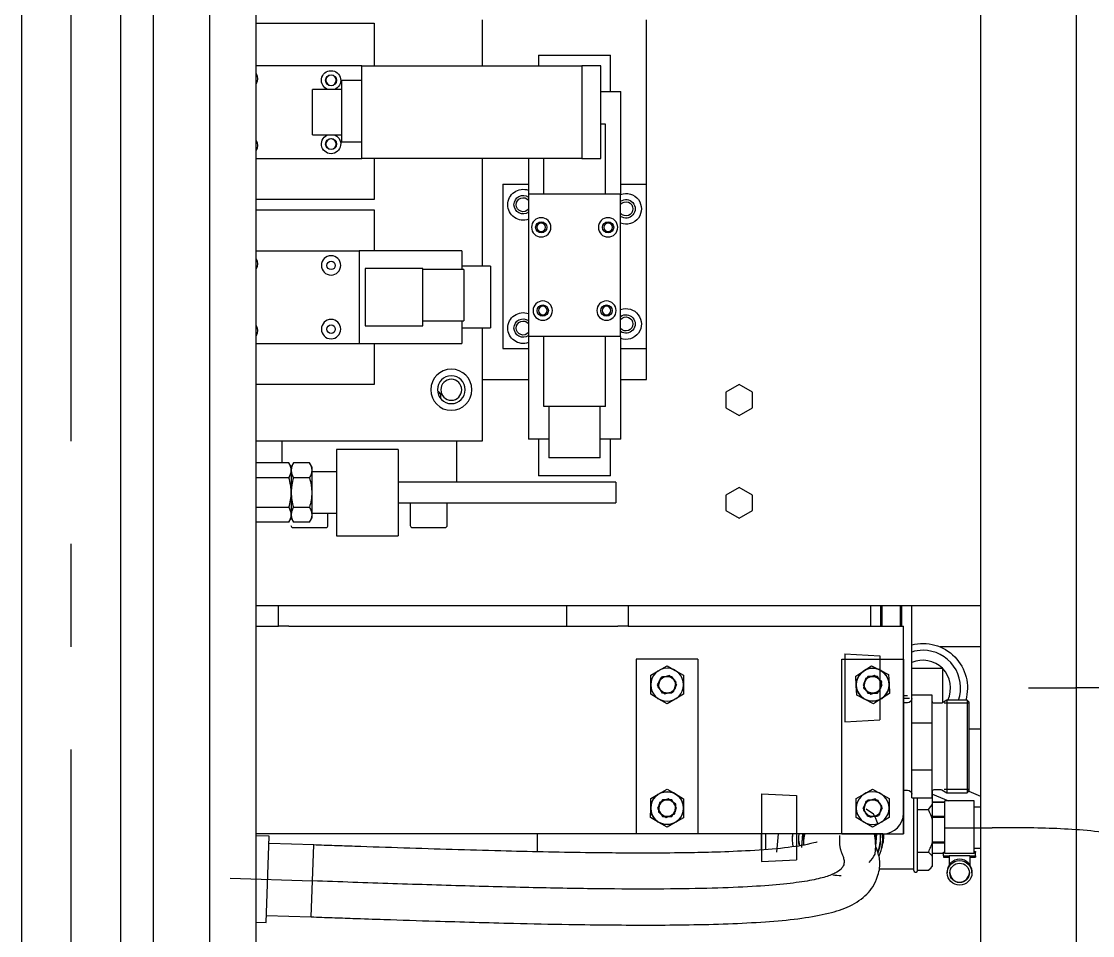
# Model space of a CAD drawing. Header units: millimetres. Extents: x 10462777 to 22643323, y 453826 to 1389191.
# Drawn here: x 11300084 to 11300605, y 579889 to 580334 of the extents above; entities that cross this region are included whole.
import ezdxf

# ---------------------------------------------------------------- set-up
doc = ezdxf.new("R2010")
doc.units = ezdxf.units.MM
doc.header["$LTSCALE"] = 200
doc.header["$MEASUREMENT"] = 0
doc.linetypes.add('CENTER', pattern=[2, 1.25, -0.25, 0.25, -0.25])
doc.layers.add('1', color=1, linetype='CENTER')
doc.layers.add('2', color=2, linetype='CONTINUOUS')

msp = doc.modelspace()

# ---------------------------------------------------------------- linework, layer by layer
at = {"layer": '1', "color": 23, "linetype": 'CENTER'}
msp.add_line((11300107.87228, 579329.36568, 0), (11300107.87228, 587294.33381, 0), dxfattribs=at)
at = {"layer": '2', "color": 60, "linetype": 'Continuous'}
for p, q in [((11300596.87923, 580650.90118, 0), (11300596.87923, 579525.6816, 0)), ((11300197.87384, 580221.92835, 0), (11300247.97427, 580221.92835, 0)), ((11300297.97498, 580221.92835, 0), (11300247.97427, 580221.92835, 0)), ((11300247.97427, 580221.92835, 0), (11300247.97427, 580176.92771, 0)), ((11300297.97498, 580221.92835, 0), (11300297.97498, 580212.92885, 0)), ((11300311.97518, 580214.42825, 0), (11300297.97498, 580214.42825, 0)), ((11300311.97518, 580214.42825, 0), (11300311.97518, 580184.42782, 0)), ((11300250.97432, 580213.42823, 0), (11300250.97432, 580185.42784, 0)), ((11300278.97471, 580213.42823, 0), (11300250.97432, 580213.42823, 0)), ((11300278.97471, 580185.42784, 0), (11300278.97471, 580213.42823, 0)), ((11300298.975, 580212.92823, 0), (11300278.97471, 580212.92823, 0)), ((11300298.975, 580212.92823, 0), (11300298.975, 580187.92787, 0)), ((11300278.97471, 580187.92787, 0), (11300298.975, 580187.92787, 0)), ((11300297.97498, 580187.92694, 0), (11300297.97498, 580176.92771, 0)), ((11300250.97432, 580185.42784, 0), (11300278.97471, 580185.42784, 0)), ((11300297.97498, 580184.42782, 0), (11300311.97518, 580184.42782, 0)), ((11300197.87384, 580176.92771, 0), (11300247.97427, 580176.92771, 0)), ((11300247.97427, 580176.92771, 0), (11300297.97498, 580176.92771, 0)), ((11300432.8769, 580156.88298, 0), (11300426.37681, 580153.13015, 0)), ((11300439.37699, 580153.13015, 0), (11300432.8769, 580156.88298, 0)), ((11300426.37681, 580153.13015, 0), (11300426.37681, 580145.62449, 0)), ((11300439.37699, 580145.62449, 0), (11300439.37699, 580153.13015, 0)), ((11300426.37681, 580145.62449, 0), (11300432.8769, 580141.87166, 0)), ((11300432.8769, 580141.87166, 0), (11300439.37699, 580145.62449, 0)), ((11300432.8769, 580106.88227, 0), (11300426.37681, 580103.12944, 0)), ((11300439.37699, 580103.12944, 0), (11300432.8769, 580106.88227, 0)), ((11300426.37681, 580103.12944, 0), (11300426.37681, 580095.62378, 0)), ((11300439.37699, 580095.62378, 0), (11300439.37699, 580103.12944, 0)), ((11300426.37681, 580095.62378, 0), (11300432.8769, 580091.87095, 0)), ((11300432.8769, 580091.87095, 0), (11300439.37699, 580095.62378, 0)), ((11300550.37822, 580029.32502, 0), (11300530.69096, 580029.32502, 0)), ((11300412.87662, 580023.37553, 0), (11300382.87619, 580023.37553, 0)), ((11300382.87619, 580023.37553, 0), (11300382.87619, 579938.37433, 0)), ((11300412.87662, 580023.37553, 0), (11300412.87662, 579938.37433, 0)), ((11300482.87761, 580023.37553, 0), (11300512.87804, 580023.37553, 0)), ((11300482.87761, 579938.37433, 0), (11300482.87761, 580023.37553, 0)), ((11300512.87804, 579938.37433, 0), (11300512.87804, 580023.37553, 0)), ((11300389.87629, 580015.49422, 0), (11300393.87635, 580017.80366, 0)), ((11300393.87635, 580017.80366, 0), (11300397.8764, 580020.11309, 0)), ((11300397.8764, 580020.11309, 0), (11300401.87646, 580017.80366, 0)), ((11300401.87646, 580017.80366, 0), (11300405.87652, 580015.49422, 0)), ((11300489.64747, 580015.07025, 0), (11300493.5215, 580017.58537, 0)), ((11300493.5215, 580017.58537, 0), (11300497.39553, 580020.10049, 0)), ((11300497.39553, 580020.10049, 0), (11300501.51071, 580018.00305, 0)), ((11300501.51071, 580018.00305, 0), (11300505.62588, 580015.9056, 0)), ((11300505.62588, 580015.9056, 0), (11300505.86703, 580011.29303, 0)), ((11300516.87819, 580018.87547, 0), (11300531.87831, 580018.87547, 0)), ((11300531.87831, 580018.87547, 0), (11300531.87831, 580002.16414, 0)), ((11300389.87629, 580010.87536, 0), (11300389.87629, 580015.49422, 0)), ((11300389.87629, 580006.25649, 0), (11300389.87629, 580010.87536, 0)), ((11300393.25754, 580010.87536, 0), (11300395.56697, 580014.87541, 0)), ((11300395.56697, 580006.8753, 0), (11300393.25754, 580010.87536, 0)), ((11300394.60825, 580014.13927, 0), (11300393.4157, 580009.67701, 0)), ((11300399.06896, 580015.33761, 0), (11300394.60825, 580014.13927, 0)), ((11300395.56697, 580014.87541, 0), (11300400.18584, 580014.87541, 0)), ((11300402.33711, 580012.0737, 0), (11300399.06896, 580015.33761, 0)), ((11300400.18584, 580014.87541, 0), (11300402.49527, 580010.87536, 0)), ((11300402.49527, 580010.87536, 0), (11300400.18584, 580006.8753, 0)), ((11300401.14456, 580007.61144, 0), (11300402.33711, 580012.0737, 0)), ((11300405.87652, 580015.49422, 0), (11300405.87652, 580010.87536, 0)), ((11300405.87652, 580010.87536, 0), (11300405.87652, 580006.25649, 0)), ((11300489.88862, 580010.45768, 0), (11300489.64747, 580015.07025, 0)), ((11300495.56839, 580014.87541, 0), (11300493.25896, 580010.87536, 0)), ((11300493.25896, 580010.87536, 0), (11300495.56839, 580006.8753, 0)), ((11300494.44372, 580013.96419, 0), (11300493.48577, 580009.44575, 0)), ((11300498.83578, 580015.39379, 0), (11300494.44372, 580013.96419, 0)), ((11300500.18726, 580014.87541, 0), (11300495.56839, 580014.87541, 0)), ((11300502.26988, 580012.30496, 0), (11300498.83578, 580015.39379, 0)), ((11300502.49669, 580010.87536, 0), (11300500.18726, 580014.87541, 0)), ((11300500.18726, 580006.8753, 0), (11300502.49669, 580010.87536, 0)), ((11300501.31192, 580007.78652, 0), (11300502.26988, 580012.30496, 0)), ((11300505.86703, 580011.29303, 0), (11300506.10817, 580006.68047, 0)), ((11300393.87635, 580003.94705, 0), (11300389.87629, 580006.25649, 0)), ((11300393.4157, 580009.67701, 0), (11300396.68385, 580006.4131, 0)), ((11300400.18584, 580006.8753, 0), (11300395.56697, 580006.8753, 0)), ((11300396.68385, 580006.4131, 0), (11300401.14456, 580007.61144, 0)), ((11300405.87652, 580006.25649, 0), (11300401.87646, 580003.94705, 0)), ((11300490.12977, 580005.84511, 0), (11300489.88862, 580010.45768, 0)), ((11300494.24494, 580003.74766, 0), (11300490.12977, 580005.84511, 0)), ((11300493.48577, 580009.44575, 0), (11300496.91987, 580006.35692, 0)), ((11300495.56839, 580006.8753, 0), (11300500.18726, 580006.8753, 0)), ((11300496.91987, 580006.35692, 0), (11300501.31192, 580007.78652, 0)), ((11300506.10817, 580006.68047, 0), (11300502.23414, 580004.16534, 0)), ((11300397.8764, 580001.63762, 0), (11300393.87635, 580003.94705, 0)), ((11300401.87646, 580003.94705, 0), (11300397.8764, 580001.63762, 0)), ((11300498.36012, 580001.65022, 0), (11300494.24494, 580003.74766, 0)), ((11300502.23414, 580004.16534, 0), (11300498.36012, 580001.65022, 0)), ((11300544.87798, 579989.42565, 0), (11300550.37822, 579989.42565, 0)), ((11300393.90152, 579957.81728, 0), (11300397.90993, 579960.11218, 0)), ((11300397.90993, 579960.11218, 0), (11300401.90158, 579957.78824, 0)), ((11300493.87777, 579957.80281, 0), (11300497.87782, 579960.11224, 0)), ((11300497.87782, 579960.11224, 0), (11300501.87788, 579957.80281, 0)), ((11300527.02824, 579953.09857, 0), (11300527.02824, 579959.14006, 0)), ((11300389.87634, 579950.90354, 0), (11300389.89311, 579955.52238, 0)), ((11300389.89311, 579955.52238, 0), (11300393.90152, 579957.81728, 0)), ((11300395.56697, 579954.87456, 0), (11300393.25754, 579950.8745, 0)), ((11300394.14773, 579953.60048, 0), (11300393.6513, 579949.00837, 0)), ((11300398.37284, 579955.46662, 0), (11300394.14773, 579953.60048, 0)), ((11300400.18584, 579954.87456, 0), (11300395.56697, 579954.87456, 0)), ((11300402.10151, 579952.74064, 0), (11300398.37284, 579955.46662, 0)), ((11300402.49527, 579950.8745, 0), (11300400.18584, 579954.87456, 0)), ((11300401.90158, 579957.78824, 0), (11300405.89323, 579955.46431, 0)), ((11300405.89323, 579955.46431, 0), (11300405.87646, 579950.84547, 0)), ((11300489.87771, 579955.49337, 0), (11300493.87777, 579957.80281, 0)), ((11300489.87771, 579950.8745, 0), (11300489.87771, 579955.49337, 0)), ((11300493.25896, 579950.8745, 0), (11300495.56839, 579954.87456, 0)), ((11300494.60967, 579954.13842, 0), (11300493.41712, 579949.67616, 0)), ((11300499.07038, 579955.33676, 0), (11300494.60967, 579954.13842, 0)), ((11300495.56839, 579954.87456, 0), (11300500.18726, 579954.87456, 0)), ((11300502.33853, 579952.07285, 0), (11300499.07038, 579955.33676, 0)), ((11300500.18726, 579954.87456, 0), (11300502.49669, 579950.8745, 0)), ((11300501.87788, 579957.80281, 0), (11300505.87794, 579955.49337, 0)), ((11300505.87794, 579955.49337, 0), (11300505.87794, 579950.8745, 0)), ((11300517.87811, 579920.52222, 0), (11300517.87811, 579955.87257, 0)), ((11300519.77814, 579920.52222, 0), (11300519.77814, 579955.87551, 0)), ((11300527.02824, 579953.85309, 0), (11300533.02832, 579953.85309, 0)), ((11300533.02832, 579953.79064, 0), (11300527.02824, 579953.79064, 0)), ((11300547.32853, 579954.50456, 0), (11300533.02832, 579954.50456, 0)), ((11300533.02832, 579928.82062, 0), (11300533.02832, 579954.50456, 0)), ((11300547.32853, 579928.82062, 0), (11300547.32853, 579954.50456, 0)), ((11300389.85958, 579946.2847, 0), (11300389.87634, 579950.90354, 0)), ((11300393.25754, 579950.8745, 0), (11300395.56697, 579946.87445, 0)), ((11300393.6513, 579949.00837, 0), (11300397.37997, 579946.28239, 0)), ((11300397.37997, 579946.28239, 0), (11300401.60507, 579948.14852, 0)), ((11300400.18584, 579946.87445, 0), (11300402.49527, 579950.8745, 0)), ((11300401.60507, 579948.14852, 0), (11300402.10151, 579952.74064, 0)), ((11300405.87646, 579950.84547, 0), (11300405.8597, 579946.22663, 0)), ((11300489.87771, 579946.25564, 0), (11300489.87771, 579950.8745, 0)), ((11300495.56839, 579946.87445, 0), (11300493.25896, 579950.8745, 0)), ((11300493.41712, 579949.67616, 0), (11300496.68527, 579946.41224, 0)), ((11300498.26526, 579947.95581, 0), (11300494.7144, 579950.4425, 0)), ((11300502.49669, 579950.8745, 0), (11300500.18726, 579946.87445, 0)), ((11300501.14598, 579947.61059, 0), (11300502.33853, 579952.07285, 0)), ((11300505.87794, 579950.8745, 0), (11300505.87794, 579946.25564, 0)), ((11300512.87804, 579948.37525, 0), (11300512.87804, 579938.37433, 0)), ((11300519.77814, 579950.15845, 0), (11300524.99821, 579950.15845, 0)), ((11300527.02824, 579945.05202, 0), (11300527.02824, 579953.09857, 0)), ((11300393.85123, 579943.96077, 0), (11300389.85958, 579946.2847, 0)), ((11300397.84288, 579941.63683, 0), (11300393.85123, 579943.96077, 0)), ((11300395.56697, 579946.87445, 0), (11300400.18584, 579946.87445, 0)), ((11300401.85129, 579943.93173, 0), (11300397.84288, 579941.63683, 0)), ((11300405.8597, 579946.22663, 0), (11300401.85129, 579943.93173, 0)), ((11300493.87777, 579943.9462, 0), (11300489.87771, 579946.25564, 0)), ((11300497.87782, 579941.63677, 0), (11300493.87777, 579943.9462, 0)), ((11300500.18726, 579946.87445, 0), (11300495.56839, 579946.87445, 0)), ((11300496.68527, 579946.41224, 0), (11300501.14598, 579947.61059, 0)), ((11300501.87788, 579943.9462, 0), (11300497.87782, 579941.63677, 0)), ((11300505.87794, 579946.25564, 0), (11300501.87788, 579943.9462, 0)), ((11300527.02824, 579946.9797, 0), (11300533.02832, 579946.9797, 0)), ((11300533.02832, 579946.3303, 0), (11300527.02824, 579946.3303, 0)), ((11300527.02824, 579934.55907, 0), (11300527.02824, 579945.05202, 0)), ((11300412.87662, 579938.37433, 0), (11300382.87619, 579938.37433, 0)), ((11300443.77706, 579930.45841, 0), (11300443.77706, 579938.37369, 0)), ((11300445.67708, 579938.37369, 0), (11300445.67708, 579930.70187, 0)), ((11300451.82956, 579938.37433, 0), (11300451.09304, 579929.39517, 0)), ((11300463.73361, 579938.37454, 0), (11300463.1812, 579932.2166, 0)), ((11300463.7766, 579938.37449, 0), (11300463.1812, 579931.73723, 0)), ((11300482.87761, 579938.37433, 0), (11300512.87804, 579938.37433, 0)), ((11300499.03882, 579928.54503, 0), (11300499.92055, 579938.37416, 0)), ((11300502.87758, 579938.37433, 0), (11300512.87804, 579938.37433, 0)), ((11300503.38975, 579938.12864, 0), (11300503.38975, 579938.16176, 0)), ((11300204.31893, 579937.20647, 0), (11300197.8737, 579937.43155, 0)), ((11300202.85313, 579895.23146, 0), (11300204.31893, 579937.20647, 0)), ((11300458.77727, 579936.16674, 0), (11300458.77727, 579935.88348, 0)), ((11300502.77789, 579935.99243, 0), (11300502.77789, 579937.03831, 0)), ((11300527.02824, 579927.28632, 0), (11300527.02824, 579934.55907, 0)), ((11300527.02824, 579934.50098, 0), (11300533.02832, 579934.50098, 0)), ((11300533.02832, 579933.91403, 0), (11300527.02824, 579933.91403, 0)), ((11300519.77814, 579929.45264, 0), (11300524.99821, 579929.45264, 0)), ((11300527.02824, 579928.89565, 0), (11300532.39822, 579928.89565, 0)), ((11300527.02824, 579922.83487, 0), (11300527.02824, 579927.28632, 0)), ((11300532.39831, 579927.61592, 0), (11300532.39831, 579929.42297, 0)), ((11300532.39831, 579929.42297, 0), (11300533.02832, 579929.42297, 0)), ((11300532.39831, 579927.61592, 0), (11300535.17835, 579927.61592, 0)), ((11300532.39831, 579927.61592, 0), (11300532.39831, 579926.98416, 0)), ((11300547.32853, 579928.82062, 0), (11300533.02832, 579928.82062, 0)), ((11300535.17835, 579927.61592, 0), (11300535.17835, 579923.33113, 0)), ((11300545.1785, 579927.61592, 0), (11300535.17835, 579927.61592, 0)), ((11300545.1785, 579927.61592, 0), (11300545.1785, 579923.33113, 0)), ((11300545.1785, 579927.61592, 0), (11300547.95854, 579927.61592, 0)), ((11300547.32853, 579929.78195, 0), (11300547.95854, 579929.78195, 0)), ((11300547.32853, 579929.42297, 0), (11300547.95854, 579929.42297, 0)), ((11300547.95854, 579929.78195, 0), (11300547.95854, 579929.42294, 0)), ((11300547.95854, 579927.61592, 0), (11300547.95854, 579929.42297, 0)), ((11300547.95854, 579927.61592, 0), (11300547.95854, 579926.98416, 0)), ((11300524.99821, 579920.58946, 0), (11300527.02824, 579922.61949, 0)), ((11300532.39831, 579926.98416, 0), (11300535.17835, 579926.98416, 0)), ((11300545.1785, 579926.98416, 0), (11300547.95854, 579926.98416, 0)), ((11300501.13538, 579921.42469, 0), (11300516.97565, 579921.42469, 0)), ((11300518.63812, 579919.76221, 0), (11300519.01812, 579919.76221, 0)), ((11300519.77814, 579920.66856, 0), (11300524.99821, 579920.66856, 0)), ((11300534.17834, 579920.027, 0), (11300534.17834, 579919.37333, 0)), ((11300546.17851, 579919.37333, 0), (11300546.17851, 579920.027, 0)), ((11300197.87347, 579895.40536, 0), (11300202.85313, 579895.23146, 0))]:
    msp.add_line(p, q, dxfattribs=at)
at = {"layer": '2', "color": 252, "linetype": 'Continuous'}
for p, q in [((11300083.72194, 580482.47725, 0), (11300083.72194, 579553.80713, 0)), ((11300132.02263, 579553.80713, 0), (11300132.02263, 580482.47725, 0)), ((11300197.87356, 579552.13557, 0), (11300197.87356, 580469.89861, 0)), ((11300550.37857, 580449.74051, 0), (11300550.37857, 579759.73852, 0)), ((11300307.87513, 580334.37995, 0), (11300307.87513, 580311.92893, 0)), ((11300387.87626, 580254.37647, 0), (11300387.87626, 580334.37995, 0)), ((11300335.37552, 580317.17971, 0), (11300335.37552, 580311.92937, 0)), ((11300335.37552, 580317.17971, 0), (11300370.37601, 580317.17971, 0)), ((11300370.37601, 580299.47946, 0), (11300370.37601, 580317.17971, 0)), ((11300365.37444, 580299.47946, 0), (11300375.37608, 580299.47946, 0)), ((11300375.37608, 580249.47875, 0), (11300375.37608, 580299.47946, 0)), ((11300367.87598, 580283.47923, 0), (11300365.57579, 580283.47923, 0)), ((11300367.87598, 580249.47875, 0), (11300367.87598, 580283.47923, 0)), ((11300307.87513, 580266.92759, 0), (11300307.87513, 580214.43083, 0)), ((11300330.37544, 580266.92977, 0), (11300330.37544, 580249.47875, 0)), ((11300337.87555, 580249.47875, 0), (11300337.87555, 580266.92896, 0)), ((11300317.87527, 580254.37881, 0), (11300317.87527, 580174.37768, 0)), ((11300317.87527, 580254.37881, 0), (11300330.37591, 580254.37881, 0)), ((11300375.37562, 580254.37881, 0), (11300387.87626, 580254.37881, 0)), ((11300387.87626, 580174.37768, 0), (11300387.87626, 580254.37881, 0)), ((11300330.37544, 580249.47875, 0), (11300330.47545, 580249.47875, 0)), ((11300337.87555, 580249.47875, 0), (11300330.47545, 580249.47875, 0)), ((11300330.47545, 580249.47875, 0), (11300330.47545, 580180.27776, 0)), ((11300367.87598, 580249.47875, 0), (11300337.87555, 580249.47875, 0)), ((11300375.27608, 580249.47875, 0), (11300367.87598, 580249.47875, 0)), ((11300375.27608, 580180.27776, 0), (11300375.27608, 580249.47875, 0)), ((11300375.27608, 580249.47875, 0), (11300375.37608, 580249.47875, 0)), ((11300197.87372, 580241.87864, 0), (11300255.37438, 580241.87864, 0)), ((11300255.37438, 580241.87864, 0), (11300255.37438, 580221.92726, 0)), ((11300307.87513, 580184.42993, 0), (11300307.87513, 580129.37704, 0)), ((11300330.37544, 580180.27776, 0), (11300330.37544, 580130.27705, 0)), ((11300330.47545, 580180.27776, 0), (11300330.37544, 580180.27776, 0)), ((11300337.87555, 580180.27776, 0), (11300330.47545, 580180.27776, 0)), ((11300337.87555, 580146.27728, 0), (11300337.87555, 580180.27776, 0)), ((11300367.87598, 580180.27776, 0), (11300337.87555, 580180.27776, 0)), ((11300367.87598, 580146.27728, 0), (11300367.87598, 580180.27776, 0)), ((11300375.27608, 580180.27776, 0), (11300367.87598, 580180.27776, 0)), ((11300375.37608, 580180.27776, 0), (11300375.27608, 580180.27776, 0)), ((11300375.37608, 580130.27705, 0), (11300375.37608, 580180.27776, 0)), ((11300255.37438, 580176.92842, 0), (11300255.37438, 580156.87743, 0)), ((11300317.87527, 580174.37768, 0), (11300330.37591, 580174.37768, 0)), ((11300375.37562, 580174.37768, 0), (11300387.87626, 580174.37768, 0)), ((11300387.87626, 580159.37747, 0), (11300387.87626, 580174.37846, 0)), ((11300255.37438, 580156.87743, 0), (11300197.87372, 580156.87743, 0)), ((11300307.87513, 580159.37747, 0), (11300330.37544, 580159.37747, 0)), ((11300375.37483, 580159.37747, 0), (11300387.87626, 580159.37747, 0)), ((11300286.77483, 580153.37738, 0), (11300286.19918, 580153.37738, 0)), ((11300287.77484, 580152.37737, 0), (11300286.42822, 580152.37737, 0)), ((11300287.77484, 580152.37737, 0), (11300286.77483, 580153.37738, 0)), ((11300287.77484, 580149.9555, 0), (11300287.77484, 580152.37737, 0)), ((11300367.87598, 580146.27728, 0), (11300337.87555, 580146.27728, 0)), ((11300340.37559, 580146.27728, 0), (11300340.37559, 580121.27692, 0)), ((11300365.37594, 580121.27692, 0), (11300365.37594, 580146.27728, 0)), ((11300307.87513, 580129.37704, 0), (11300197.87083, 580129.37704, 0)), ((11300210.37374, 580129.37704, 0), (11300210.37374, 580118.81033, 0)), ((11300266.97454, 580125.37698, 0), (11300236.97412, 580125.37698, 0)), ((11300236.97412, 580125.37698, 0), (11300236.97412, 580083.37639, 0)), ((11300266.97454, 580125.37698, 0), (11300266.97454, 580083.37639, 0)), ((11300295.37495, 580129.37704, 0), (11300295.37495, 580109.37707, 0)), ((11300340.37526, 580130.27705, 0), (11300330.37544, 580130.27705, 0)), ((11300335.37552, 580130.27705, 0), (11300335.37552, 580112.5768, 0)), ((11300375.37608, 580130.27705, 0), (11300365.37627, 580130.27705, 0)), ((11300370.37601, 580112.5768, 0), (11300370.37601, 580130.27705, 0)), ((11300365.37594, 580121.27692, 0), (11300340.37559, 580121.27692, 0)), ((11300213.85733, 580118.81065, 0), (11300197.87386, 580118.81065, 0)), ((11300214.97381, 580116.87686, 0), (11300213.85733, 580118.81065, 0)), ((11300216.09028, 580118.81065, 0), (11300214.97381, 580116.87686, 0)), ((11300214.97381, 580116.87686, 0), (11300214.97381, 580115.20216, 0)), ((11300214.97381, 580115.20216, 0), (11300214.97381, 580104.37668, 0)), ((11300223.85748, 580118.81065, 0), (11300216.09028, 580118.81065, 0)), ((11300224.97395, 580116.87686, 0), (11300223.85748, 580118.81065, 0)), ((11300224.97395, 580116.87686, 0), (11300224.97395, 580115.20216, 0)), ((11300224.97395, 580115.20216, 0), (11300224.97395, 580104.37668, 0)), ((11300213.85733, 580111.59367, 0), (11300197.87386, 580111.59367, 0)), ((11300223.85748, 580111.59367, 0), (11300216.09028, 580111.59367, 0)), ((11300236.97412, 580114.37683, 0), (11300224.97395, 580114.37683, 0)), ((11300370.37601, 580112.5768, 0), (11300335.37552, 580112.5768, 0)), ((11300214.97381, 580104.37668, 0), (11300214.97381, 580093.55121, 0)), ((11300224.97395, 580104.37668, 0), (11300224.97395, 580093.55121, 0)), ((11300372.97605, 580109.37676, 0), (11300266.97454, 580109.37676, 0)), ((11300372.97605, 580109.37676, 0), (11300372.97605, 580099.37661, 0)), ((11300266.97454, 580099.37661, 0), (11300372.97605, 580099.37661, 0)), ((11300272.87463, 580099.37661, 0), (11300272.87463, 580088.37646, 0)), ((11300290.87488, 580088.37646, 0), (11300290.87488, 580099.37661, 0)), ((11300213.85733, 580097.1597, 0), (11300197.87386, 580097.1597, 0)), ((11300223.85748, 580097.1597, 0), (11300216.09028, 580097.1597, 0)), ((11300224.97395, 580094.37654, 0), (11300236.97412, 580094.37654, 0)), ((11300232.87406, 580088.37646, 0), (11300232.87406, 580094.37653, 0)), ((11300213.85733, 580089.94272, 0), (11300197.87386, 580089.94272, 0)), ((11300213.85733, 580089.94272, 0), (11300214.97381, 580091.87651, 0)), ((11300214.97381, 580093.55121, 0), (11300214.97381, 580091.87651, 0)), ((11300214.97381, 580091.87651, 0), (11300216.09028, 580089.94272, 0)), ((11300223.85748, 580089.94272, 0), (11300216.09028, 580089.94272, 0)), ((11300223.85748, 580089.94272, 0), (11300224.97395, 580091.87651, 0)), ((11300224.97395, 580093.55121, 0), (11300224.97395, 580091.87651, 0)), ((11300215.87382, 580087.37644, 0), (11300231.87405, 580087.37644, 0)), ((11300273.87464, 580087.37644, 0), (11300289.87487, 580087.37644, 0)), ((11300236.97412, 580083.37639, 0), (11300266.97454, 580083.37639, 0)), ((11300197.86709, 580049.3759, 0), (11300550.37426, 580049.3759, 0)), ((11300208.87372, 580039.37576, 0), (11300208.87372, 580049.3759, 0)), ((11300348.87571, 580049.3759, 0), (11300348.87571, 580039.37576, 0)), ((11300378.87613, 580049.3759, 0), (11300378.87613, 580039.37576, 0)), ((11300496.87781, 580049.37555, 0), (11300496.87781, 580039.37603, 0)), ((11300496.87781, 580049.37555, 0), (11300496.87781, 580039.37603, 0)), ((11300501.87788, 580039.3764, 0), (11300501.87788, 580049.37484, 0)), ((11300501.87788, 580039.3764, 0), (11300501.87788, 580049.37484, 0)), ((11300502.37789, 580049.37537, 0), (11300502.37789, 580039.37583, 0)), ((11300502.37789, 580049.37537, 0), (11300502.37789, 580039.37583, 0)), ((11300511.37802, 580039.37583, 0), (11300511.37802, 580049.37537, 0)), ((11300511.37802, 580039.37583, 0), (11300511.37802, 580049.37537, 0)), ((11300511.87802, 580049.37484, 0), (11300511.87802, 580039.3764, 0)), ((11300511.87802, 580049.37484, 0), (11300511.87802, 580039.3764, 0)), ((11300516.87809, 580005.87615, 0), (11300516.87809, 580049.37555, 0)), ((11300516.87809, 580005.87615, 0), (11300516.87809, 580049.37555, 0)), ((11300197.87356, 580039.37576, 0), (11300208.87372, 580039.37576, 0)), ((11300213.87379, 580039.37576, 0), (11300208.87372, 580039.37576, 0)), ((11300213.87379, 580039.37576, 0), (11300373.87606, 580039.37576, 0)), ((11300378.87613, 580039.37576, 0), (11300373.87606, 580039.37576, 0)), ((11300378.86832, 580039.37576, 0), (11300512.87804, 580039.37576, 0)), ((11300512.87804, 580023.37553, 0), (11300512.87804, 580039.37576, 0)), ((11300484.37763, 580025.87557, 0), (11300501.37787, 580024.98462, 0)), ((11300484.37763, 580025.87557, 0), (11300484.37763, 579992.8751, 0)), ((11300501.37787, 580024.98462, 0), (11300501.37787, 579993.76605, 0)), ((11300512.87804, 580023.37553, 0), (11300512.87804, 579948.37447, 0)), ((11300514.87807, 580005.43925, 0), (11300512.87804, 580005.43925, 0)), ((11300514.87807, 580005.43925, 0), (11300512.87804, 580005.43925, 0)), ((11300512.87804, 580004.37526, 0), (11300514.87807, 580004.37526, 0)), ((11300512.87804, 580004.37526, 0), (11300514.87807, 580004.37526, 0)), ((11300514.87807, 580004.37526, 0), (11300515.87808, 580004.37526, 0)), ((11300514.87807, 580004.37526, 0), (11300515.87808, 580004.37526, 0)), ((11300484.37763, 579992.8751, 0), (11300501.37787, 579993.76605, 0)), ((11300544.63031, 579959.12232, 0), (11300550.38244, 579956.74756, 0)), ((11300443.77706, 579957.8746, 0), (11300460.7773, 579956.98366, 0)), ((11300443.77706, 579957.8746, 0), (11300443.77706, 579924.87413, 0)), ((11300460.7773, 579956.98366, 0), (11300460.7773, 579925.76508, 0)), ((11300527.03482, 579957.73152, 0), (11300534.85164, 579954.50435, 0)), ((11300502.8779, 579938.37433, 0), (11300197.87856, 579938.37433, 0)), ((11300334.87551, 579929.6858, 0), (11300334.87551, 579938.37486, 0)), ((11300443.77706, 579924.87413, 0), (11300460.7773, 579925.76508, 0))]:
    msp.add_line(p, q, dxfattribs=at)
at = {"layer": '2', "color": 7, "linetype": 'Continuous'}
for p, q in [((11300147.85285, 580461.89849, 0), (11300147.85285, 579551.14235, 0)), ((11300175.39324, 579551.14235, 0), (11300175.39324, 580461.89849, 0))]:
    msp.add_line(p, q, dxfattribs=at)
at = {"layer": '2', "color": 2, "linetype": 'Continuous'}
for p, q in [((11300197.87372, 580332.67993, 0), (11300255.37438, 580332.67993, 0)), ((11300255.37438, 580332.67993, 0), (11300255.37438, 580311.92944, 0)), ((11300249.37576, 580311.92963, 0), (11300197.87496, 580311.92963, 0)), ((11300249.37429, 580266.92899, 0), (11300249.37429, 580311.92963, 0)), ((11300249.37429, 580311.92963, 0), (11300356.37581, 580311.92963, 0)), ((11300365.57594, 580311.92963, 0), (11300356.37369, 580311.92963, 0)), ((11300356.37581, 580311.92963, 0), (11300356.37581, 580266.92899, 0)), ((11300365.57594, 580266.92899, 0), (11300365.57594, 580311.92963, 0)), ((11300239.37415, 580304.92953, 0), (11300239.37415, 580274.92911, 0)), ((11300239.37415, 580304.92953, 0), (11300249.37429, 580304.92953, 0)), ((11300239.37415, 580300.42947, 0), (11300225.37395, 580300.42947, 0)), ((11300225.37395, 580278.42916, 0), (11300225.37395, 580300.42947, 0)), ((11300225.37395, 580278.42916, 0), (11300239.37415, 580278.42916, 0)), ((11300239.37415, 580274.92911, 0), (11300249.37429, 580274.92911, 0)), ((11300197.87496, 580266.92899, 0), (11300249.37576, 580266.92899, 0)), ((11300356.37581, 580266.92899, 0), (11300249.37429, 580266.92899, 0)), ((11300255.37438, 580266.92938, 0), (11300255.37438, 580246.87871, 0)), ((11300356.37369, 580266.92899, 0), (11300365.57594, 580266.92899, 0)), ((11300255.37438, 580246.87871, 0), (11300197.87372, 580246.87871, 0))]:
    msp.add_line(p, q, dxfattribs=at)
at = {"layer": '2', "color": 163, "linetype": 'Continuous'}
for p, q in [((11300526.87824, 580005.87528, 0), (11300516.87809, 580005.87528, 0)), ((11300516.87809, 579992.33153, 0), (11300516.87809, 580005.87528, 0)), ((11300526.87824, 579992.33153, 0), (11300526.87824, 580005.87528, 0)), ((11300573.6289, 580009.37533, 0), (11300596.62923, 580009.37533, 0)), ((11300514.87807, 580002.12523, 0), (11300512.87629, 580002.12523, 0)), ((11300531.11035, 580001.87523, 0), (11300527.87825, 580001.87523, 0)), ((11300533.97641, 580003.37525, 0), (11300531.61035, 580002.0092, 0)), ((11300544.87842, 580001.87523, 0), (11300532.61037, 580001.87523, 0)), ((11300543.87848, 580003.37525, 0), (11300533.97641, 580003.37525, 0)), ((11300533.97641, 580003.37525, 0), (11300533.97641, 579980.87493, 0)), ((11300544.87849, 580002.37524, 0), (11300543.87848, 580003.37525, 0)), ((11300543.87848, 580003.37525, 0), (11300543.87848, 579980.87493, 0)), ((11300544.87849, 579980.87493, 0), (11300544.87849, 580002.37524, 0)), ((11300516.87809, 579969.41833, 0), (11300516.87809, 579992.33153, 0)), ((11300516.87809, 579992.33153, 0), (11300526.87824, 579992.33153, 0)), ((11300526.87824, 579969.41833, 0), (11300526.87824, 579992.33153, 0)), ((11300533.97641, 579980.87493, 0), (11300533.97641, 579958.37461, 0)), ((11300543.87848, 579980.87493, 0), (11300543.87848, 579958.37461, 0)), ((11300544.87849, 579959.37462, 0), (11300544.87849, 579980.87493, 0)), ((11300526.87824, 579969.41833, 0), (11300516.87809, 579969.41833, 0)), ((11300516.87809, 579955.87457, 0), (11300516.87809, 579969.41833, 0)), ((11300526.87824, 579955.87457, 0), (11300526.87824, 579969.41833, 0)), ((11300512.87629, 579959.62463, 0), (11300514.87807, 579959.62463, 0)), ((11300527.87825, 579959.87463, 0), (11300531.11035, 579959.87463, 0)), ((11300531.61035, 579959.74066, 0), (11300533.97641, 579958.37461, 0)), ((11300544.87842, 579959.87463, 0), (11300532.61037, 579959.87463, 0)), ((11300543.87848, 579958.37461, 0), (11300544.87849, 579959.37462, 0)), ((11300516.87809, 579955.87457, 0), (11300526.87824, 579955.87457, 0)), ((11300533.97641, 579958.37461, 0), (11300543.87848, 579958.37461, 0)), ((11300533.02832, 579941.37437, 0), (11300556.02865, 579941.37437, 0)), ((11300225.93468, 579932.94945, 0), (11300204.19716, 579933.70854, 0)), ((11300224.71318, 579897.97028, 0), (11300225.93468, 579932.94941, 0)), ((11300481.7776, 579937.58304, 0), (11300481.7776, 579934.09676, 0)), ((11300499.27783, 579934.07457, 0), (11300499.27784, 579934.09682, 0)), ((11300185.34689, 579916.85589, 0), (11300225.32309, 579915.45989, 0)), ((11300202.97566, 579898.72937, 0), (11300224.71318, 579897.97028, 0))]:
    msp.add_line(p, q, dxfattribs=at)
at = {"layer": '2', "color": 51, "linetype": 'Continuous'}
for p, q in [((11300573.6289, 580009.37533, 0), (11300596.62923, 580009.37533, 0)), ((11300533.02832, 579941.37437, 0), (11300556.02865, 579941.37437, 0)), ((11300481.7776, 579937.58304, 0), (11300481.7776, 579934.09676, 0)), ((11300185.34689, 579916.85589, 0), (11300225.32309, 579915.45989, 0))]:
    msp.add_line(p, q, dxfattribs=at)
at = {"layer": '2', "color": 2, "linetype": 'Continuous'}
for centre in [(11300234.37408, 580304.87953, 0), (11300234.37408, 580273.87909, 0)]:
    msp.add_circle(centre, 2.65004, dxfattribs=at)
at = {"layer": '2', "color": 2, "linetype": 'Continuous', "extrusion": (0, 0, -1)}
for centre in [(-11300234.37408, 580304.87953, 0), (-11300234.37408, 580273.87909, 0)]:
    msp.add_circle(centre, 2.50004, dxfattribs=at)
at = {"layer": '2', "color": 252, "linetype": 'Continuous', "extrusion": (0, 0, -1)}
for centre, radius in [((-11300336.62553, 580233.37852, 0), 4.70007), ((-11300336.57553, 580233.37852, 0), 2.10003), ((-11300369.126, 580233.37852, 0), 4.70007), ((-11300369.176, 580233.37852, 0), 2.10003), ((-11300337.37554, 580192.87794, 0), 4.70007), ((-11300337.37554, 580192.87794, 0), 2.10003), ((-11300368.37598, 580192.87794, 0), 4.70007), ((-11300368.37598, 580192.87794, 0), 2.10003), ((-11300292.87491, 580154.37739, 0), 10.00014), ((-11300292.87491, 580154.37739, 0), 6.7501), ((-11300292.87491, 580154.37739, 0), 5.10007)]:
    msp.add_circle(centre, radius, dxfattribs=at)
at = {"layer": '2', "color": 252, "linetype": 'Continuous'}
for centre in [(11300336.62553, 580233.37852, 0), (11300369.126, 580233.37852, 0), (11300337.37554, 580192.87794, 0), (11300368.37598, 580192.87794, 0)]:
    msp.add_circle(centre, 2.75004, dxfattribs=at)
at = {"layer": '2', "color": 60, "linetype": 'Continuous', "extrusion": (0, 0, -1)}
for centre, radius in [((-11300234.37408, 580214.87825, 0), 4.70007), ((-11300234.37408, 580183.87781, 0), 4.70007), ((-11300397.8764, 580010.87536, 0), 8.00011), ((-11300397.8764, 580010.87536, 0), 8.00011), ((-11300397.8764, 580010.87536, 0), 8.00011), ((-11300497.87782, 580010.87536, 0), 8.00011), ((-11300497.87782, 580010.87536, 0), 8.00011), ((-11300397.8764, 579950.8745, 0), 8.00011), ((-11300397.8764, 579950.8745, 0), 8.00011), ((-11300497.87782, 579950.8745, 0), 8.00011), ((-11300497.87782, 579950.8745, 0), 8.00011), ((-11300497.87782, 579950.8745, 0), 8.00011)]:
    msp.add_circle(centre, radius, dxfattribs=at)
at = {"layer": '2', "color": 60, "linetype": 'Continuous'}
for centre, radius in [((11300234.37408, 580214.87825, 0), 2.06702), ((11300234.37408, 580183.87781, 0), 2.06702), ((11300497.87782, 580010.87536, 0), 8.00011), ((11300397.8764, 580010.87536, 0), 4.18816), ((11300397.8764, 580010.87536, 0), 4.07991), ((11300497.87782, 580010.87536, 0), 4.18816), ((11300497.87782, 580010.87536, 0), 4.07991), ((11300397.8764, 579950.8745, 0), 8.00011), ((11300397.8764, 579950.8745, 0), 4.18816), ((11300397.8764, 579950.8745, 0), 4.07991), ((11300497.87782, 579950.8745, 0), 4.18816), ((11300497.87782, 579950.8745, 0), 4.07991)]:
    msp.add_circle(centre, radius, dxfattribs=at)
at = {"layer": '2', "color": 2, "linetype": 'Continuous', "extrusion": (0, 0, -1)}
for centre, start, end in [((-11300193.87351, 580305.67954, 0), 148.3257073, 211.6687516), ((-11300234.37408, 580304.87953, 0), 288.7762042, 251.2236854), ((-11300234.37408, 580273.87909, 0), 270, 75.4874609), ((-11300234.37408, 580273.87909, 0), 104.5125391, 270), ((-11300193.87351, 580273.17908, 0), 148.3257073, 211.6687516)]:
    msp.add_arc(centre, 4.70007, start, end, dxfattribs=at)
at = {"layer": '2', "color": 252, "linetype": 'Continuous', "extrusion": (0, 0, -1)}
for centre, radius, start, end in [((-11300327.87541, 580244.37867, 0), 7.50011, 0, 109.4681704), ((-11300377.87612, 580242.37864, 0), 7.50011, 69.7218193, 290.2836414), ((-11300327.87541, 580244.37867, 0), 4.50006, 0, 125.291164), ((-11300327.87541, 580244.37867, 0), 3.40005, 0, 139.8768605), ((-11300377.87612, 580242.37864, 0), 4.50006, 54.7087972, 305.2968545), ((-11300377.87612, 580242.37864, 0), 3.40005, 40.123224, 319.8825063), ((-11300327.87541, 580244.37867, 0), 7.50011, 249.7162814, 0), ((-11300327.87541, 580244.37867, 0), 4.50006, 234.7031065, 0), ((-11300327.87541, 580244.37867, 0), 3.40005, 220.1175783, 0), ((-11300377.87612, 580186.37785, 0), 7.50011, 69.7218193, 289.4737083), ((-11300327.87541, 580184.37782, 0), 7.50011, 0, 110.2781035), ((-11300327.87541, 580184.37782, 0), 4.50006, 0, 125.291164), ((-11300327.87541, 580184.37782, 0), 3.40005, 0, 139.8768605), ((-11300377.87612, 580186.37785, 0), 4.50006, 54.7087972, 305.2968545), ((-11300377.87612, 580186.37785, 0), 3.40005, 40.123224, 319.8825063), ((-11300327.87541, 580184.37782, 0), 7.50011, 250.5262146, 0), ((-11300327.87541, 580184.37782, 0), 4.50006, 234.7031065, 0), ((-11300327.87541, 580184.37782, 0), 3.40005, 220.1175783, 0)]:
    msp.add_arc(centre, radius, start, end, dxfattribs=at)
at = {"layer": '2', "color": 60, "linetype": 'Continuous', "extrusion": (0, 0, -1)}
for centre, radius, start, end in [((-11300193.87351, 580215.62826, 0), 4.70007, 148.3256797, 211.6687241), ((-11300193.87351, 580183.1278, 0), 4.70007, 148.3256797, 211.6687241), ((-11300522.37817, 580009.37533, 0), 21.61216, 75.2568887, 196.1156347), ((-11300516.97565, 579920.52222, 0), 0.90246, 90, 180)]:
    msp.add_arc(centre, radius, start, end, dxfattribs=at)
at = {"layer": '2', "color": 252, "linetype": 'Continuous'}
for centre, radius, start, end in [((11300215.87382, 580088.37646, 0), 1.00001, 180, 270), ((11300231.87405, 580088.37646, 0), 1.00001, 270, 0), ((11300273.87464, 580088.37646, 0), 1.00001, 180, 270), ((11300289.87487, 580088.37646, 0), 1.00001, 270, 0), ((11300502.8779, 579948.37447, 0), 10.00014, 270, 0)]:
    msp.add_arc(centre, radius, start, end, dxfattribs=at)
at = {"layer": '2', "color": 60, "linetype": 'Continuous'}
for centre, radius, start, end in [((11300522.37817, 580009.37533, 0), 18.28776, 90, 107.5050159), ((11300522.37817, 580009.37533, 0), 18.28776, 340.8468641, 90), ((11300522.37817, 580009.37533, 0), 13.43522, 44.9999999, 114.1650263), ((11300522.37817, 580009.37533, 0), 13.43522, 333.475318, 44.9999999), ((11300518.63812, 579920.52222, 0), 0.76001, 180, 270), ((11300519.01812, 579920.52222, 0), 0.76001, 270, 0)]:
    msp.add_arc(centre, radius, start, end, dxfattribs=at)
at = {"layer": '2', "color": 163, "linetype": 'Continuous', "extrusion": (0, 0, -1)}
for centre, radius, start, end in [((-11300514.87807, 580004.12526, 0), 2.00003, 180, 270), ((-11300527.87825, 580002.87524, 0), 1.00001, 270, 0), ((-11300531.11035, 580002.87524, 0), 1.00001, 240, 270), ((-11300514.87807, 579957.6246, 0), 2.00003, 90, 180), ((-11300527.87825, 579958.87462, 0), 1.00001, 0, 90), ((-11300531.11035, 579958.87462, 0), 1.00001, 90, 120)]:
    msp.add_arc(centre, radius, start, end, dxfattribs=at)
at = {"layer": '2', "color": 60, "linetype": 'Continuous'}
for centre, major_axis, start_param, end_param in [((11300481.7776, 579937.58304, 0), (-19.50028, 0), 3.447255957, 3.704871269), ((11300481.7776, 579935.88348, 0), (-23.00033, 0), 6.174257685, 6.445507174), ((11300481.7776, 579936.16674, 0), (-23.00033, 0), 6.186678146, 6.283182495), ((11300481.7776, 579935.88348, 0), (-20.00028, 0), 6.157837416, 6.448303292), ((11300481.7776, 579935.99243, 0), (20.00028, 0), 5.936843033, 6.403011978), ((11300481.7776, 579935.99243, 0), (-21.0003, 0), 2.735978196, 3.255640312), ((11300481.7776, 579938.12864, 0), (-21.61216, 0), 2.804362379, 3.141592843), ((11300481.7776, 579937.03831, 0), (21.0003, 0), 6.283147144, 6.347042095), ((11300481.7776, 579937.14726, 0), (-20.00028, 0), 0.031696425, 0.228251462), ((11300481.7776, 579937.03831, 0), (-20.00028, 0), 2.771475553, 3.115303262), ((11300481.7776, 579937.58304, 0), (-19.50028, 0), 2.400058406, 2.657673718), ((11300540.17842, 579920.027, 0), (6.00009, 0), 0, 3.141592003), ((11300481.7776, 579937.58304, 0), (-19.50028, 0), 1.399686705, 1.610476167), ((11300540.17842, 579919.6348, 0), (-4.75007, 0), 0.027586507, 3.114003739)]:
    msp.add_ellipse(centre, major_axis=major_axis, ratio=0.996194698, start_param=start_param, end_param=end_param, dxfattribs=at)
at = {"layer": '2', "color": 163, "linetype": 'Continuous'}
for centre, major_axis, start_param, end_param in [((11300481.7776, 579934.09682, 0), (17.50025, 0), 2.89379983, 3.140218716), ((11300481.7776, 579937.58304, 0), (-17.50025, 0), 6.237730457, 6.281025661), ((11300481.7776, 579934.09682, 0), (17.50025, 0), 0, 0.247792971), ((11300481.7776, 579937.58304, 0), (-17.50025, 0), 3.139334207, 3.187046792)]:
    msp.add_ellipse(centre, major_axis=major_axis, ratio=0.996194698, start_param=start_param, end_param=end_param, dxfattribs=at)
at = {"layer": '2', "color": 60, "linetype": 'Continuous'}
for major_axis in [(6.00009, 0), (-4.75007, 0)]:
    msp.add_ellipse((11300540.17842, 579919.37333, 0), major_axis=major_axis, ratio=0.996194698, dxfattribs=at)
at = {"layer": '2', "color": 252, "linetype": 'Continuous'}
for points, knots in [([(11300214.97381, 580115.20216, 0), (11300214.97381, 580115.5084, 0), (11300214.94742, 580115.81601, 0), (11300214.84529, 580116.42454, 0), (11300214.76966, 580116.72676, 0), (11300214.47794, 580117.62808, 0), (11300214.19729, 580118.22182, 0), (11300213.85733, 580118.81065, 0)], [0, 0, 0, 0, 0.25, 0.25, 0.5, 0.5, 1, 1, 1, 1]), ([(11300213.85733, 580111.59367, 0), (11300214.19815, 580112.18397, 0), (11300214.47892, 580112.77858, 0), (11300214.8674, 580113.98024, 0), (11300214.97381, 580114.58738, 0), (11300214.97381, 580115.20216, 0)], [0, 0, 0, 0, 0.5, 0.5, 1, 1, 1, 1]), ([(11300216.09028, 580118.81065, 0), (11300215.74947, 580118.22034, 0), (11300215.46869, 580117.62573, 0), (11300215.08021, 580116.42407, 0), (11300214.97381, 580115.81694, 0), (11300214.97381, 580115.20216, 0)], [0, 0, 0, 0, 0.5, 0.5, 1, 1, 1, 1]), ([(11300214.97381, 580115.20216, 0), (11300214.97381, 580114.89591, 0), (11300215.00019, 580114.5883, 0), (11300215.10232, 580113.97977, 0), (11300215.17795, 580113.67755, 0), (11300215.46967, 580112.77623, 0), (11300215.75032, 580112.18249, 0), (11300216.09028, 580111.59367, 0)], [0, 0, 0, 0, 0.25, 0.25, 0.5, 0.5, 1, 1, 1, 1]), ([(11300223.85748, 580118.81065, 0), (11300224.19829, 580118.22034, 0), (11300224.47907, 580117.62573, 0), (11300224.86754, 580116.42407, 0), (11300224.97395, 580115.81694, 0), (11300224.97395, 580115.20216, 0)], [0, 0, 0, 0, 0.5, 0.5, 1, 1, 1, 1]), ([(11300224.97395, 580115.20216, 0), (11300224.97395, 580114.89591, 0), (11300224.94756, 580114.5883, 0), (11300224.84544, 580113.97977, 0), (11300224.7698, 580113.67755, 0), (11300224.47808, 580112.77623, 0), (11300224.19744, 580112.18249, 0), (11300223.85748, 580111.59367, 0)], [0, 0, 0, 0, 0.25, 0.25, 0.5, 0.5, 1, 1, 1, 1]), ([(11300214.97381, 580104.37668, 0), (11300214.97381, 580104.98731, 0), (11300214.9478, 580105.60046, 0), (11300214.84456, 580106.82955, 0), (11300214.7681, 580107.43751, 0), (11300214.47472, 580109.24442, 0), (11300214.19426, 580110.42653, 0), (11300213.85733, 580111.59367, 0)], [0, 0, 0, 0, 0.25, 0.25, 0.5, 0.5, 1, 1, 1, 1]), ([(11300216.09028, 580111.59367, 0), (11300215.75335, 580110.42653, 0), (11300215.47289, 580109.24442, 0), (11300215.17952, 580107.43751, 0), (11300215.10306, 580106.82955, 0), (11300214.99981, 580105.60046, 0), (11300214.97381, 580104.98731, 0), (11300214.97381, 580104.37668, 0)], [0, 0, 0, 0, 0.5, 0.5, 0.75, 0.75, 1, 1, 1, 1]), ([(11300223.85748, 580111.59367, 0), (11300224.1944, 580110.42653, 0), (11300224.47486, 580109.24442, 0), (11300224.76824, 580107.43751, 0), (11300224.8447, 580106.82955, 0), (11300224.94795, 580105.60046, 0), (11300224.97395, 580104.98731, 0), (11300224.97395, 580104.37668, 0)], [0, 0, 0, 0, 0.5, 0.5, 0.75, 0.75, 1, 1, 1, 1]), ([(11300213.85733, 580097.1597, 0), (11300214.19642, 580098.33433, 0), (11300214.48045, 580099.53619, 0), (11300214.86885, 580101.94463, 0), (11300214.97381, 580103.15628, 0), (11300214.97381, 580104.37668, 0)], [0, 0, 0, 0, 0.5, 0.5, 1, 1, 1, 1]), ([(11300214.97381, 580104.37668, 0), (11300214.97381, 580103.15628, 0), (11300215.07876, 580101.94463, 0), (11300215.46716, 580099.53619, 0), (11300215.75119, 580098.33433, 0), (11300216.09028, 580097.1597, 0)], [0, 0, 0, 0, 0.5, 0.5, 1, 1, 1, 1]), ([(11300224.97395, 580104.37668, 0), (11300224.97395, 580103.15628, 0), (11300224.86899, 580101.94463, 0), (11300224.48059, 580099.53619, 0), (11300224.19656, 580098.33433, 0), (11300223.85748, 580097.1597, 0)], [0, 0, 0, 0, 0.5, 0.5, 1, 1, 1, 1]), ([(11300214.97381, 580093.55121, 0), (11300214.97381, 580093.85745, 0), (11300214.94742, 580094.16507, 0), (11300214.84529, 580094.77359, 0), (11300214.76966, 580095.07582, 0), (11300214.47794, 580095.97714, 0), (11300214.19729, 580096.57088, 0), (11300213.85733, 580097.1597, 0)], [0, 0, 0, 0, 0.25, 0.25, 0.5, 0.5, 1, 1, 1, 1]), ([(11300216.09028, 580097.1597, 0), (11300215.74947, 580096.5694, 0), (11300215.46869, 580095.97479, 0), (11300215.08021, 580094.77313, 0), (11300214.97381, 580094.16599, 0), (11300214.97381, 580093.55121, 0)], [0, 0, 0, 0, 0.5, 0.5, 1, 1, 1, 1]), ([(11300223.85748, 580097.1597, 0), (11300224.19829, 580096.5694, 0), (11300224.47907, 580095.97479, 0), (11300224.86754, 580094.77313, 0), (11300224.97395, 580094.16599, 0), (11300224.97395, 580093.55121, 0)], [0, 0, 0, 0, 0.5, 0.5, 1, 1, 1, 1]), ([(11300213.85733, 580089.94272, 0), (11300214.19815, 580090.53302, 0), (11300214.47892, 580091.12764, 0), (11300214.8674, 580092.3293, 0), (11300214.97381, 580092.93643, 0), (11300214.97381, 580093.55121, 0)], [0, 0, 0, 0, 0.5, 0.5, 1, 1, 1, 1]), ([(11300214.97381, 580093.55121, 0), (11300214.97381, 580093.24497, 0), (11300215.00019, 580092.93736, 0), (11300215.10232, 580092.32883, 0), (11300215.17795, 580092.0266, 0), (11300215.46967, 580091.12529, 0), (11300215.75032, 580090.53155, 0), (11300216.09028, 580089.94272, 0)], [0, 0, 0, 0, 0.25, 0.25, 0.5, 0.5, 1, 1, 1, 1]), ([(11300224.97395, 580093.55121, 0), (11300224.97395, 580093.24497, 0), (11300224.94756, 580092.93736, 0), (11300224.84544, 580092.32883, 0), (11300224.7698, 580092.0266, 0), (11300224.47808, 580091.12529, 0), (11300224.19744, 580090.53155, 0), (11300223.85748, 580089.94272, 0)], [0, 0, 0, 0, 0.25, 0.25, 0.5, 0.5, 1, 1, 1, 1])]:
    msp.add_open_spline(points, degree=3, knots=knots, dxfattribs=at)
at = {"layer": '2', "color": 163, "linetype": 'Continuous'}
for points, degree in [([(11300979.89022, 579621.45651, 0), (11300979.89017, 579621.45665, 0), (11300979.89011, 579621.45679, 0), (11300828.28432, 580009.37533, 0), (11300712.45678, 580009.37533, 0), (11300596.62923, 580009.37533, 0)], 5), ([(11300550.37823, 579951.32451, 0), (11300548.85337, 579951.32451, 0), (11300547.32851, 579951.32451, 0)], 2), ([(11300464.27737, 579937.61356, 0), (11300464.27737, 579935.87045, 0), (11300464.27737, 579934.12734, 0)], 2), ([(11300889.88893, 579621.45651, 0), (11300889.88889, 579621.45665, 0), (11300889.88884, 579621.45679, 0), (11300787.92608, 579941.37437, 0), (11300671.97736, 579941.37437, 0), (11300556.02865, 579941.37437, 0)], 5), ([(11300481.7776, 579934.09676, 0), (11300481.7776, 579928.61659, 0), (11300481.7776, 579923.13643, 0), (11300525.80214, 579904.96693, 0), (11300375.56261, 579910.21341, 0), (11300225.32309, 579915.45989, 0)], 5), ([(11300499.27782, 579934.0663, 0), (11300499.27782, 579935.80941, 0), (11300499.27782, 579937.55252, 0)], 2), ([(11300547.32851, 579931.42423, 0), (11300548.85337, 579931.42423, 0), (11300550.37823, 579931.42423, 0)], 2)]:
    msp.add_open_spline(points, degree=degree, dxfattribs=at)
at = {"layer": '2', "color": 60, "linetype": 'Continuous'}
for points in [[(11300524.99821, 579950.15845, 0), (11300525.82142, 579951.1028, 0), (11300526.52746, 579952.07569, 0), (11300527.02824, 579953.09857, 0)], [(11300527.02824, 579945.05202, 0), (11300526.52604, 579946.83363, 0), (11300525.81948, 579948.52216, 0), (11300524.99821, 579950.15845, 0)], [(11300524.99821, 579920.66856, 0), (11300525.82142, 579921.36437, 0), (11300526.52746, 579922.0812, 0), (11300527.02824, 579922.83487, 0)]]:
    msp.add_open_spline(points, degree=3, dxfattribs=at)
at = {"layer": '2', "color": 163, "linetype": 'Continuous'}
for points, knots in [([(11300224.71319, 579897.97036, 0), (11300228.13611, 579897.85057, 0), (11300234.89227, 579897.61506, 0), (11300246.68688, 579897.20588, 0), (11300263.39572, 579896.63601, 0), (11300289.4407, 579895.78791, 0), (11300319.42242, 579894.93432, 0), (11300348.03009, 579894.3327, 0), (11300376.62185, 579893.96143, 0), (11300409.13365, 579893.96751, 0), (11300439.98872, 579894.96314, 0), (11300461.82509, 579896.95517, 0), (11300475.59723, 579899.29457, 0), (11300486.0631, 579902.4543, 0), (11300494.70302, 579907.8945, 0), (11300499.07666, 579913.69954, 0), (11300501.1415, 579920.28308, 0), (11300501.51848, 579924.3132, 0), (11300501.15171, 579926.90048, 0), (11300500.24408, 579930.09968, 0), (11300499.47071, 579932.02862, 0), (11300499.30041, 579933.16753, 0), (11300499.27839, 579933.71257, 0), (11300499.27596, 579933.94987, 0), (11300499.27782, 579934.0663, 0)], [0, 0, 0, 0, 0.024298157, 0.04795953, 0.083725155, 0.142905611, 0.232839639, 0.296569094, 0.346275389, 0.436740861, 0.530140662, 0.574565439, 0.61814623, 0.663243507, 0.712007141, 0.760972387, 0.777527913, 0.795748292, 0.827100175, 0.87174091, 0.936982022, 0.970861294, 0.985129226, 1, 1, 1, 1]), ([(11300470.83313, 579934.36235, 0), (11300470.83177, 579934.38522, 0), (11300470.59532, 579934.4049, 0), (11300466.69676, 579933.07468, 0), (11300453.82461, 579931.21459, 0), (11300437.09972, 579930.02651, 0), (11300420.8735, 579929.39829, 0), (11300404.57193, 579929.06977, 0), (11300384.09074, 579928.943, 0), (11300354.36776, 579929.18777, 0), (11300314.98657, 579930.03143, 0), (11300277.51797, 579931.1779, 0), (11300250.54576, 579932.09312, 0), (11300235.93847, 579932.60011, 0), (11300229.29491, 579932.83176, 0), (11300225.93468, 579932.94937, 0)], [0, 0, 0, 0, 0.01241087, 0.075839625, 0.152677575, 0.227155869, 0.29201663, 0.343575056, 0.411408081, 0.519498087, 0.669566759, 0.84087058, 0.927625607, 0.963393746, 1, 1, 1, 1]), ([(11300464.27737, 579934.12734, 0), (11300464.2763, 579933.84529, 0), (11300464.27907, 579933.44622, 0), (11300464.28714, 579933.0552, 0), (11300464.29022, 579932.93744, 0)], [0, 0, 0, 0, 0.696953162, 1, 1, 1, 1])]:
    msp.add_open_spline(points, degree=3, knots=knots, dxfattribs=at)
at = {"layer": '2', "color": 60, "linetype": 'Continuous'}
for points in [[(11300524.99821, 579929.45264, 0), (11300525.41044, 579930.27396, 0), (11300525.79548, 579931.11472, 0), (11300526.47967, 579932.81612, 0), (11300526.78031, 579933.67952, 0), (11300527.02824, 579934.55907, 0)], [(11300527.02824, 579927.28632, 0), (11300526.77999, 579927.65993, 0), (11300526.47699, 579928.02902, 0), (11300525.78865, 579928.75427, 0), (11300525.40708, 579929.10704, 0), (11300524.99821, 579929.45264, 0)]]:
    msp.add_open_spline(points, degree=3, knots=[0, 0, 0, 0, 0.5, 0.5, 1, 1, 1, 1], dxfattribs=at)

doc.saveas('drawing.dxf')
